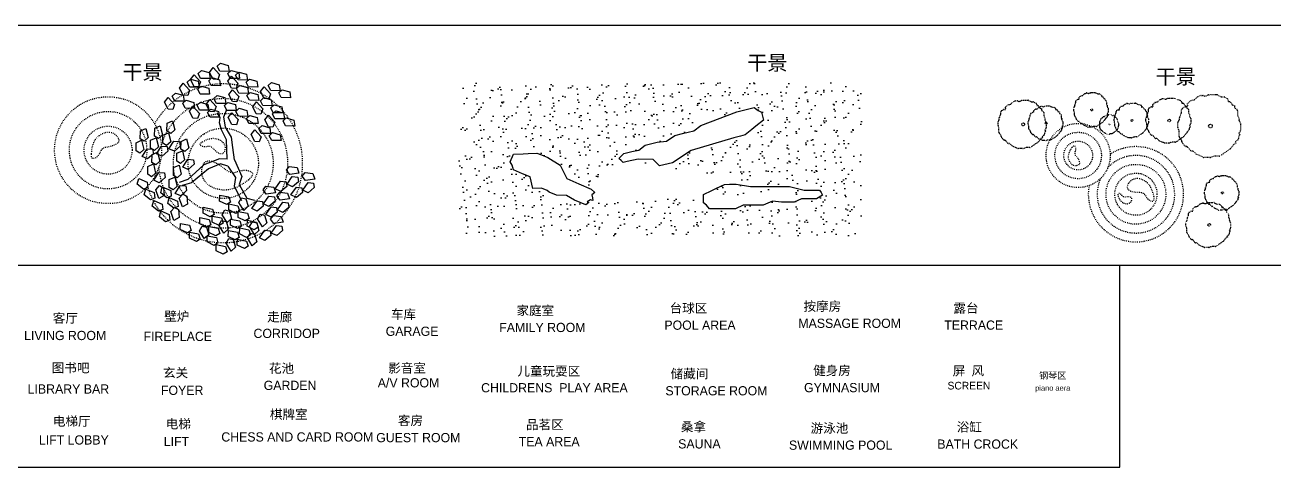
# Model space of a CAD drawing. Extents: x 185064 to 343242, y -369192 to -264966.
# Drawn here: x 244132 to 264477, y -355304 to -348109 of the extents above; entities that cross this region are included whole.
import ezdxf
from ezdxf.enums import TextEntityAlignment as Align

# ---------------------------------------------------------------- set-up
doc = ezdxf.new("R2010")
doc.units = 0
doc.linetypes.add('ACAD_ISO03W100', pattern=[30, 12, -18])
doc.styles.add('CCD-HB', font='hbsmall.shx')
doc.styles.add('DIM', font='txt')
doc.styles.add('NAME-2', font='swisse.ttf')
doc.styles.add('STO', font='')
doc.styles.get('STO').set_extended_font_data('SimSun')

# ---------------------------------------------------------------- blocks, each defined once
blk = doc.blocks.new('A$C68A92999')
at = {"color": 8, "linetype": 'Continuous'}
for p, q in [((-181, 618), (-171, 542)), ((-132, 616), (-181, 618)), ((-107, 557), (-132, 616)), ((-79, 614), (-106, 556)), ((-43, 618), (-79, 614)), ((-26, 577), (-43, 618)), ((-14, 637), (-4, 561)), ((35, 635), (-14, 637)), ((59, 576), (35, 635)), ((340, 634), (296, 613)), ((296, 613), (340, 551)), ((390, 594), (340, 634)), ((-436, 515), (-426, 440)), ((-387, 513), (-436, 515)), ((-363, 454), (-387, 513)), ((-356, 572), (-383, 514)), ((-383, 514), (-351, 477)), ((-319, 577), (-356, 572)), ((-351, 477), (-302, 536)), ((-302, 536), (-319, 577)), ((-291, 595), (-281, 519)), ((-242, 593), (-291, 595)), ((-281, 519), (-239, 504)), ((-246, 595), (-273, 537)), ((-273, 537), (-241, 500)), ((-209, 599), (-246, 595)), ((-217, 534), (-242, 593)), ((-241, 500), (-192, 558)), ((-239, 504), (-217, 534)), ((-192, 558), (-209, 599)), ((-171, 542), (-129, 527)), ((-129, 527), (-107, 557)), ((-91, 511), (-117, 453)), ((-106, 556), (-74, 519)), ((-54, 516), (-91, 511)), ((-74, 519), (-26, 577)), ((-37, 475), (-54, 516)), ((-4, 561), (38, 545)), ((38, 545), (59, 576)), ((152, 509), (108, 487)), ((201, 468), (152, 509)), ((248, 558), (204, 537)), ((204, 537), (248, 475)), ((297, 518), (248, 558)), ((292, 481), (297, 518)), ((344, 521), (300, 499)), ((340, 551), (384, 557)), ((393, 480), (344, 521)), ((384, 557), (390, 594)), ((436, 597), (392, 576)), ((392, 576), (436, 514)), ((486, 556), (436, 597)), ((436, 514), (481, 520)), ((481, 520), (486, 556)), ((-502, 492), (-528, 434)), ((-528, 434), (-496, 397)), ((-465, 497), (-502, 492)), ((-496, 397), (-448, 456)), ((-448, 456), (-465, 497)), ((-426, 440), (-385, 424)), ((-367, 470), (-394, 411)), ((-394, 411), (-362, 374)), ((-385, 424), (-363, 454)), ((-331, 474), (-367, 470)), ((-362, 374), (-314, 433)), ((-314, 433), (-331, 474)), ((-258, 492), (-284, 434)), ((-284, 434), (-252, 397)), ((-221, 497), (-258, 492)), ((-252, 397), (-204, 456)), ((-204, 456), (-221, 497)), ((-154, 412), (-180, 354)), ((-117, 417), (-154, 412)), ((-117, 453), (-85, 416)), ((-100, 376), (-117, 417)), ((-89, 435), (-79, 360)), ((-40, 433), (-89, 435)), ((-85, 416), (-37, 475)), ((-15, 374), (-40, 433)), ((108, 487), (152, 425)), ((152, 425), (196, 431)), ((196, 431), (201, 468)), ((248, 471), (204, 450)), ((204, 450), (248, 388)), ((248, 475), (292, 481)), ((298, 431), (248, 471)), ((293, 394), (298, 431)), ((323, 421), (297, 385)), ((300, 499), (344, 438)), ((398, 411), (323, 421)), ((344, 438), (388, 443)), ((425, 436), (381, 415)), ((381, 415), (426, 353)), ((384, 365), (398, 411)), ((388, 443), (393, 480)), ((415, 497), (390, 461)), ((390, 461), (413, 432)), ((413, 432), (476, 441)), ((491, 487), (415, 497)), ((475, 396), (425, 436)), ((476, 441), (491, 487)), ((-544, 332), (-571, 274)), ((-507, 337), (-544, 332)), ((-513, 390), (-539, 331)), ((-539, 331), (-507, 294)), ((-476, 394), (-513, 390)), ((-507, 294), (-459, 353)), ((-491, 296), (-507, 337)), ((-479, 355), (-469, 280)), ((-430, 353), (-479, 355)), ((-459, 353), (-476, 394)), ((-406, 294), (-430, 353)), ((-285, 344), (-312, 286)), ((-248, 349), (-285, 344)), ((-280, 249), (-231, 307)), ((-231, 307), (-248, 349)), ((-220, 367), (-210, 291)), ((-171, 365), (-220, 367)), ((-165, 310), (-192, 252)), ((-180, 354), (-148, 317)), ((-146, 306), (-171, 365)), ((-168, 276), (-146, 306)), ((-128, 315), (-165, 310)), ((-148, 317), (-100, 376)), ((-111, 273), (-128, 315)), ((-79, 360), (-37, 344)), ((-37, 344), (-15, 374)), ((191, 326), (147, 305)), ((240, 286), (191, 326)), ((227, 372), (201, 335)), ((201, 335), (225, 307)), ((225, 307), (288, 315)), ((303, 362), (227, 372)), ((248, 388), (293, 394)), ((288, 315), (303, 362)), ((297, 385), (321, 356)), ((321, 356), (384, 365)), ((426, 353), (470, 359)), ((470, 359), (475, 396)), ((521, 399), (477, 378)), ((477, 378), (522, 316)), ((571, 359), (521, 399)), ((522, 316), (566, 322)), ((566, 322), (571, 359)), ((644, 393), (622, 321)), ((622, 321), (653, 289)), ((688, 371), (644, 393)), ((653, 289), (686, 307)), ((686, 307), (688, 371)), ((-556, 230), (-582, 172)), ((-571, 274), (-539, 237)), ((-519, 235), (-556, 230)), ((-539, 237), (-491, 296)), ((-502, 194), (-519, 235)), ((-466, 256), (-493, 198)), ((-469, 280), (-427, 264)), ((-429, 261), (-466, 256)), ((-461, 161), (-412, 220)), ((-412, 220), (-429, 261)), ((-427, 264), (-406, 294)), ((-401, 279), (-391, 204)), ((-352, 277), (-401, 279)), ((-391, 204), (-349, 188)), ((-327, 218), (-352, 277)), ((-349, 188), (-327, 218)), ((-297, 241), (-323, 183)), ((-312, 286), (-280, 249)), ((-260, 246), (-297, 241)), ((-291, 146), (-243, 205)), ((-243, 205), (-260, 246)), ((-186, 190), (-247, 209)), ((-210, 291), (-168, 276)), ((-192, 252), (-160, 215)), ((-162, 209), (-176, 251)), ((-126, 186), (-162, 209)), ((-160, 215), (-111, 273)), ((147, 305), (191, 243)), ((191, 243), (235, 249)), ((235, 249), (240, 286)), ((287, 289), (243, 267)), ((243, 267), (287, 206)), ((337, 248), (287, 289)), ((287, 206), (332, 212)), ((332, 212), (337, 248)), ((393, 235), (349, 213)), ((349, 213), (394, 152)), ((443, 194), (393, 235)), ((501, 299), (475, 263)), ((475, 263), (498, 234)), ((498, 234), (562, 243)), ((576, 290), (501, 299)), ((562, 243), (576, 290)), ((580, 227), (571, 191)), ((624, 228), (580, 227)), ((662, 163), (624, 228)), ((673, 294), (650, 222)), ((650, 222), (682, 190)), ((717, 272), (673, 294)), ((682, 190), (714, 208)), ((714, 208), (717, 272)), ((-582, 172), (-550, 135)), ((-550, 135), (-502, 194)), ((-477, 154), (-504, 96)), ((-493, 198), (-461, 161)), ((-441, 159), (-477, 154)), ((-472, 59), (-424, 118)), ((-424, 118), (-441, 159)), ((-321, 139), (-347, 80)), ((-323, 183), (-291, 146)), ((-284, 143), (-321, 139)), ((-315, 43), (-267, 102)), ((-267, 102), (-284, 143)), ((-255, 161), (-245, 86)), ((-206, 159), (-255, 161)), ((-182, 100), (-206, 159)), ((-133, 125), (-186, 190)), ((-101, 34), (-133, 125)), ((-94, 137), (-126, 186)), ((-59, 53), (-94, 137)), ((266, 189), (240, 153)), ((240, 153), (264, 124)), ((264, 124), (327, 133)), ((342, 179), (266, 189)), ((327, 133), (342, 179)), ((392, 84), (456, 122)), ((394, 152), (438, 158)), ((438, 158), (443, 194)), ((489, 198), (445, 176)), ((445, 176), (490, 115)), ((539, 157), (489, 198)), ((490, 115), (534, 120)), ((534, 120), (539, 157)), ((573, 203), (551, 131)), ((551, 131), (582, 99)), ((571, 191), (616, 146)), ((617, 181), (573, 203)), ((602, 104), (580, 32)), ((582, 99), (615, 117)), ((646, 82), (602, 104)), ((615, 117), (617, 181)), ((616, 146), (662, 163)), ((701, 184), (679, 112)), ((679, 112), (710, 80)), ((745, 162), (701, 184)), ((742, 98), (745, 162)), ((-651, 74), (-677, 16)), ((-677, 16), (-645, -21)), ((-614, 79), (-651, 74)), ((-645, -21), (-597, 37)), ((-597, 37), (-614, 79)), ((-585, 97), (-575, 21)), ((-537, 95), (-585, 97)), ((-575, 21), (-534, 6)), ((-516, 44), (-542, -15)), ((-512, 36), (-537, 95)), ((-534, 6), (-512, 36)), ((-479, 48), (-516, 44)), ((-510, -52), (-462, 7)), ((-504, 96), (-472, 59)), ((-462, 7), (-479, 48)), ((-451, 66), (-441, -9)), ((-402, 64), (-451, 66)), ((-377, 5), (-402, 64)), ((-399, -25), (-377, 5)), ((-332, 36), (-358, -22)), ((-347, 80), (-315, 43)), ((-295, 41), (-332, 36)), ((-278, 0), (-295, 41)), ((-245, 86), (-204, 70)), ((-204, 70), (-182, 100)), ((-44, -27), (-101, 34)), ((59, -53), (-59, 53)), ((98, -4), (215, 61)), ((122, -38), (218, 11)), ((215, 61), (392, 84)), ((218, 11), (392, 42)), ((392, 42), (460, 87)), ((469, 98), (443, 62)), ((443, 62), (466, 33)), ((466, 33), (530, 41)), ((544, 88), (469, 98)), ((509, 37), (500, 1)), ((500, 1), (545, -45)), ((553, 38), (509, 37)), ((530, 41), (544, 88)), ((591, -28), (553, 38)), ((580, 32), (611, 0)), ((611, 0), (643, 18)), ((637, 18), (628, -18)), ((681, 19), (637, 18)), ((643, 18), (646, 82)), ((719, -47), (681, 19)), ((730, 85), (707, 13)), ((707, 13), (739, -19)), ((710, 80), (742, 98)), ((773, 63), (730, 85)), ((771, -1), (773, 63)), ((-662, -29), (-689, -87)), ((-689, -87), (-656, -124)), ((-625, -24), (-662, -29)), ((-656, -124), (-608, -65)), ((-608, -65), (-625, -24)), ((-527, -59), (-554, -117)), ((-542, -15), (-510, -52)), ((-490, -54), (-527, -59)), ((-498, -101), (-525, -159)), ((-522, -154), (-473, -95)), ((-461, -96), (-498, -101)), ((-473, -95), (-490, -54)), ((-444, -137), (-461, -96)), ((-441, -9), (-399, -25)), ((-433, -78), (-423, -154)), ((-384, -80), (-433, -78)), ((-359, -139), (-384, -80)), ((-335, -93), (-361, -152)), ((-358, -22), (-326, -59)), ((-298, -89), (-335, -93)), ((-326, -59), (-278, 0)), ((-281, -130), (-298, -89)), ((-270, -71), (-260, -146)), ((-221, -72), (-270, -71)), ((-196, -132), (-221, -72)), ((23, -103), (-44, -27)), ((59, -53), (98, -4)), ((98, -95), (122, -38)), ((98, -95), (129, -202)), ((545, -45), (591, -28)), ((628, -18), (673, -64)), ((673, -64), (719, -47)), ((739, -19), (771, -1)), ((-554, -117), (-522, -154)), ((-509, -203), (-536, -262)), ((-525, -159), (-493, -196)), ((-473, -199), (-509, -203)), ((-493, -196), (-444, -137)), ((-456, -240), (-473, -199)), ((-423, -154), (-381, -169)), ((-381, -169), (-359, -139)), ((-346, -196), (-373, -254)), ((-361, -152), (-329, -189)), ((-309, -191), (-346, -196)), ((-329, -189), (-281, -130)), ((-292, -232), (-309, -191)), ((-260, -146), (-218, -162)), ((-218, -162), (-196, -132)), ((23, -103), (90, -236)), ((129, -202), (190, -240)), ((320, -197), (283, -263)), ((358, -228), (320, -197)), ((483, -159), (446, -225)), ((521, -190), (483, -159)), ((505, -252), (521, -190)), ((565, -193), (528, -259)), ((603, -224), (565, -193)), ((703, -102), (666, -168)), ((666, -168), (690, -206)), ((690, -206), (725, -195)), ((741, -133), (703, -102)), ((725, -195), (741, -133)), ((-536, -262), (-504, -299)), ((-504, -299), (-456, -240)), ((-373, -254), (-341, -291)), ((-341, -291), (-292, -232)), ((90, -236), (151, -262)), ((151, -262), (197, -380)), ((190, -240), (240, -361)), ((283, -263), (307, -301)), ((327, -300), (290, -366)), ((307, -301), (342, -290)), ((365, -331), (327, -300)), ((342, -290), (358, -228)), ((446, -225), (470, -263)), ((490, -262), (453, -328)), ((470, -263), (505, -252)), ((528, -293), (490, -262)), ((512, -355), (528, -293)), ((528, -259), (552, -297)), ((572, -296), (535, -362)), ((552, -297), (587, -286)), ((610, -327), (572, -296)), ((587, -286), (603, -224)), ((605, -251), (589, -284)), ((589, -284), (624, -338)), ((649, -259), (605, -251)), ((672, -331), (649, -259)), ((710, -205), (673, -271)), ((673, -271), (697, -309)), ((697, -309), (732, -298)), ((748, -236), (710, -205)), ((732, -298), (748, -236)), ((197, -380), (169, -441)), ((222, -346), (206, -379)), ((206, -379), (240, -433)), ((266, -354), (222, -346)), ((289, -426), (266, -354)), ((324, -398), (286, -465)), ((290, -366), (314, -404)), ((314, -404), (349, -393)), ((362, -429), (324, -398)), ((349, -393), (365, -331)), ((385, -308), (369, -341)), ((369, -341), (404, -395)), ((412, -391), (375, -457)), ((429, -316), (385, -308)), ((404, -395), (452, -388)), ((450, -422), (412, -391)), ((452, -388), (429, -316)), ((467, -342), (451, -376)), ((451, -376), (485, -429)), ((453, -328), (477, -366)), ((511, -350), (467, -342)), ((477, -366), (512, -355)), ((534, -423), (511, -350)), ((535, -362), (559, -400)), ((559, -400), (594, -389)), ((594, -389), (610, -327)), ((639, -334), (602, -400)), ((602, -400), (626, -438)), ((624, -338), (672, -331)), ((677, -365), (639, -334)), ((662, -427), (677, -365)), ((-223, -478), (-259, -531)), ((-186, -479), (-223, -478)), ((-176, -523), (-186, -479)), ((-86, -502), (-111, -539)), ((-10, -509), (-86, -502)), ((22, -436), (-14, -490)), ((-14, -490), (12, -531)), ((12, -531), (69, -481)), ((59, -437), (22, -436)), ((68, -508), (43, -545)), ((69, -481), (59, -437)), ((143, -515), (68, -508)), ((159, -460), (134, -497)), ((134, -497), (159, -525)), ((235, -467), (159, -460)), ((222, -514), (235, -467)), ((240, -433), (289, -426)), ((286, -465), (310, -502)), ((330, -501), (293, -568)), ((310, -502), (346, -491)), ((369, -532), (330, -501)), ((346, -491), (362, -429)), ((375, -457), (399, -495)), ((419, -494), (382, -560)), ((399, -495), (435, -484)), ((457, -524), (419, -494)), ((435, -484), (450, -422)), ((494, -437), (457, -503)), ((457, -503), (481, -540)), ((485, -429), (534, -423)), ((532, -467), (494, -437)), ((516, -529), (532, -467)), ((541, -483), (525, -516)), ((585, -491), (541, -483)), ((608, -563), (585, -491)), ((646, -437), (609, -503)), ((609, -503), (633, -541)), ((626, -438), (662, -427)), ((684, -468), (646, -437)), ((669, -529), (684, -468)), ((-269, -607), (-305, -661)), ((-232, -609), (-269, -607)), ((-259, -531), (-233, -573)), ((-233, -573), (-176, -523)), ((-222, -652), (-232, -609)), ((-177, -549), (-202, -587)), ((-202, -587), (-177, -615)), ((-102, -557), (-177, -549)), ((-177, -615), (-114, -604)), ((-114, -604), (-102, -557)), ((-111, -539), (-86, -567)), ((-86, -567), (-23, -556)), ((-14, -554), (-49, -607)), ((-49, -607), (-23, -649)), ((-23, -556), (-10, -509)), ((-23, -649), (33, -599)), ((23, -555), (-14, -554)), ((33, -599), (23, -555)), ((43, -545), (67, -573)), ((67, -573), (131, -562)), ((123, -578), (99, -615)), ((199, -585), (123, -578)), ((131, -562), (143, -515)), ((159, -525), (222, -514)), ((186, -632), (199, -585)), ((226, -547), (209, -581)), ((209, -581), (244, -635)), ((269, -556), (226, -547)), ((292, -628), (269, -556)), ((293, -568), (317, -605)), ((314, -540), (298, -573)), ((298, -573), (333, -627)), ((358, -548), (314, -540)), ((317, -605), (353, -594)), ((353, -594), (369, -532)), ((381, -620), (358, -548)), ((396, -585), (380, -619)), ((382, -560), (406, -598)), ((440, -594), (396, -585)), ((406, -598), (442, -586)), ((463, -666), (440, -594)), ((442, -586), (457, -524)), ((501, -539), (464, -606)), ((464, -606), (488, -643)), ((481, -540), (516, -529)), ((539, -570), (501, -539)), ((523, -632), (539, -570)), ((525, -516), (560, -570)), ((560, -570), (608, -563)), ((633, -541), (669, -529)), ((-305, -661), (-279, -702)), ((-279, -702), (-222, -652)), ((-223, -679), (-248, -716)), ((-148, -686), (-223, -679)), ((-160, -733), (-148, -686)), ((-132, -631), (-157, -668)), ((-157, -668), (-132, -696)), ((-56, -638), (-132, -631)), ((-132, -696), (-69, -685)), ((-69, -685), (-56, -638)), ((32, -625), (7, -663)), ((7, -663), (32, -691)), ((108, -633), (32, -625)), ((32, -691), (95, -680)), ((95, -680), (108, -633)), ((99, -615), (123, -643)), ((123, -643), (186, -632)), ((163, -638), (128, -691)), ((128, -691), (154, -733)), ((154, -733), (211, -682)), ((201, -639), (163, -638)), ((210, -709), (185, -746)), ((211, -682), (201, -639)), ((285, -716), (210, -709)), ((244, -635), (292, -628)), ((301, -661), (276, -698)), ((276, -698), (301, -726)), ((376, -668), (301, -661)), ((333, -627), (381, -620)), ((364, -716), (376, -668)), ((380, -619), (414, -673)), ((414, -673), (463, -666)), ((488, -643), (523, -632)), ((-248, -716), (-224, -744)), ((-224, -744), (-160, -733)), ((185, -746), (209, -774)), ((209, -774), (272, -764)), ((272, -764), (285, -716)), ((301, -726), (364, -716))]:
    blk.add_line(p, q, dxfattribs=at)
at = {"color": 8, "linetype": 'Continuous', "style": 'DIM', "oblique": -180, "text_generation_flag": 4, "width": 1, "flags": 1}
for tag in ['XVALUE', 'YVALUE']:
    blk.add_attdef(tag, (59, -53), '', height=0.0081, rotation=180, dxfattribs=at)
blk = doc.blocks.new('WAERAW')
at = {"color": 8, "linetype": 'ACAD_ISO03W100'}
for p, q in [((350811, -167673), (350891, -167604)), ((350924, -167592), (350944, -167592)), ((350950, -167590), (350972, -167582)), ((350991, -167570), (351032, -167529)), ((351067, -167514), (351133, -167514)), ((351133, -167514), (351218, -167514)), ((351239, -167510), (351294, -167485)), ((351315, -167480), (351460, -167480)), ((351497, -167497), (351508, -167509)), ((351546, -167526), (351590, -167526)), ((351611, -167530), (351712, -167576)), ((351733, -167581), (351804, -167581)), ((351846, -167603), (351885, -167662)), ((350494, -168185), (350575, -167999)), ((350587, -167982), (350654, -167919)), ((350670, -167883), (350670, -167863)), ((350687, -167826), (350770, -167754)), ((350770, -167754), (350777, -167748)), ((351893, -167689), (351894, -167737)), ((351927, -167751), (351946, -167735)), ((351974, -167737), (352054, -167826)), ((352058, -167834), (352086, -167931)), ((352091, -167939), (352161, -168016)), ((350490, -168286), (350490, -168205)), ((350490, -168365), (350490, -168286)), ((352169, -168029), (352202, -168102)), ((352203, -168175), (352187, -168221)), ((352190, -168260), (352213, -168304)), ((352206, -168122), (352206, -168159)), ((352218, -168322), (352226, -168391)), ((350527, -168502), (350492, -168379)), ((350529, -168624), (350529, -168516)), ((350592, -168730), (350538, -168653)), ((352167, -168690), (352167, -168742)), ((352220, -168575), (352172, -168667)), ((352226, -168391), (352226, -168480)), ((352226, -168480), (352226, -168552)), ((350656, -168822), (350592, -168730)), ((350732, -168929), (350656, -168822)), ((350840, -169015), (350732, -168929)), ((350893, -169085), (350850, -169025)), ((351934, -169043), (351885, -169043)), ((351934, -169011), (351934, -169043)), ((352006, -168943), (351960, -168967)), ((352072, -168867), (352032, -168867)), ((352032, -168867), (352032, -168899)), ((352160, -168767), (352115, -168843)), ((350923, -169063), (350893, -169085)), ((350972, -169131), (350923, -169063)), ((351056, -169152), (351013, -169152)), ((351127, -169196), (351088, -169164)), ((351151, -169157), (351127, -169196)), ((351219, -169200), (351151, -169157)), ((351438, -169208), (351246, -169208)), ((351492, -169176), (351473, -169194)), ((351628, -169136), (351603, -169159)), ((351782, -169123), (351662, -169123)), ((351842, -169068), (351825, -169097))]:
    blk.add_line(p, q, dxfattribs=at)
blk.add_circle((351359, -168379), 51, dxfattribs=at)
for centre, radius, start, end in [((350844, -167711), 50, 130.824, 179.9088), ((350924, -167642), 50, 84.1708, 130.824), ((350934, -167542), 50, 264.1708, 289.4279), ((350955, -167535), 50, 289.4279, 314.9806), ((351067, -167564), 50, 90, 134.9806), ((351218, -167464), 50, 270, 294.4298), ((351315, -167530), 50, 90, 114.4298), ((351460, -167530), 50, 42.0045, 90), ((351546, -167476), 50, 222.0045, 270), ((351590, -167576), 50, 65.6521, 90), ((351733, -167531), 50, 245.6521, 270), ((351804, -167631), 50, 33.3848, 90), ((351843, -167689), 50, 1.053, 33.3848), ((350621, -168019), 50, 133.1371, 156.398), ((350620, -167883), 50, 313.1371, 0), ((350720, -167863), 50, 130.7959, 180), ((350744, -167710), 50, 310.7959, 359.9088), ((351914, -167736), 20, 181.053, 311.6915), ((351959, -167750), 20, 41.6915, 131.6915), ((352039, -167840), 20, 16.2743, 41.6915), ((352105, -167926), 20, 196.2743, 222.4314), ((352124, -168049), 50, 23.9766, 42.4314), ((350540, -168205), 50, 156.398, 180), ((350540, -168365), 50, 180, 195.9409), ((352235, -168237), 50, 160.8962, 207.4895), ((352156, -168122), 50, 0, 23.9766), ((352156, -168159), 50, 340.8962, 0), ((352169, -168327), 50, 6.3526, 27.4895), ((350479, -168516), 50, 0, 15.9409), ((350579, -168624), 50, 180, 215.0927), ((352217, -168690), 50, 152.5106, 180), ((352176, -168552), 50, 332.5106, 0), ((350809, -169054), 50, 35.6938, 51.654), ((351885, -169093), 50, 90, 150.2385), ((351984, -169011), 50, 118.1258, 180), ((351982, -168899), 50, 298.1258, 0), ((352072, -168817), 50, 270, 329.3638), ((352117, -168742), 50, 329.3638, 0), ((351013, -169102), 50, 215.6938, 270), ((351056, -169202), 50, 50.3552, 90), ((351246, -169158), 50, 237.485, 270), ((351438, -169158), 50, 270, 313.1911), ((351526, -169213), 50, 64.4284, 133.1911), ((351569, -169123), 50, 244.4284, 313.1911), ((351662, -169173), 50, 90, 133.1911), ((351782, -169073), 50, 270, 330.2385)]:
    blk.add_arc(centre, radius, start, end, dxfattribs=at)

msp = doc.modelspace()

# ---------------------------------------------------------------- hatches: boundary and pattern name
h = msp.add_hatch()
h.set_pattern_fill('AR-SAND', color=8, scale=160, angle=-90)
h.set_pattern_definition([(307.5, (468439.73, -370459.26), (308.2918, 10.07894), [0, -243.2, 0, -272, 0, -260]), (277.5, (468439.73, -370459.26), (451.5434, -283.1643), [0, -131.2, 0, -219.2, 0, -84]), (237.5, (468439.73, -370262.46), (0.90545, -498.2627), [0, -80, 0, -288, 0, -376]), (227.5, (468439.73, -370262.46), (140.4281, -480.98026), [0, -40, 0, -188.8, 0, -216])])
h.paths.add_polyline_path([(251187, -349046), (251187, -351546), (257747, -351546), (257747, -349046)])
edge = h.paths.add_edge_path(flags=16)
edge.add_line((257111, -350878), (257015, -350938))
edge.add_line((257015, -350938), (256882, -350938))
edge.add_line((256882, -350938), (256768, -350938))
edge.add_line((256768, -350938), (256648, -350994))
edge.add_line((256648, -350994), (256447, -350994))
edge.add_line((256447, -350994), (256296, -350979))
edge.add_line((256296, -350979), (256145, -351040))
edge.add_line((256145, -351040), (256016, -351040))
edge.add_line((256016, -351040), (255922, -351040))
edge.add_line((255922, -351040), (255823, -351040))
edge.add_line((255823, -351040), (255695, -351100))
edge.add_line((255695, -351100), (255566, -351100))
edge.add_line((255566, -351100), (255430, -351104))
edge.add_line((255430, -351104), (255271, -351104))
edge.add_line((255271, -351104), (255222, -351043))
edge.add_line((255222, -351043), (255173, -351006))
edge.add_line((255173, -351006), (255173, -350870))
edge.add_line((255173, -350870), (255313, -350802))
edge.add_line((255313, -350802), (255389, -350765))
edge.add_line((255389, -350765), (255515, -350703))
edge.add_line((255515, -350703), (255596, -350699))
edge.add_line((255596, -350699), (255706, -350699))
edge.add_line((255706, -350699), (255940, -350737))
edge.add_line((255940, -350737), (256141, -350737))
edge.add_line((256141, -350737), (256356, -350737))
edge.add_line((256356, -350737), (256572, -350737))
edge.add_line((256572, -350737), (256814, -350798))
edge.add_line((256814, -350798), (256992, -350798))
edge.add_line((256992, -350798), (257064, -350798))
edge.add_line((257064, -350798), (257088, -350837))
edge.add_line((257088, -350837), (257113, -350877))
edge.add_line((253801, -350279), (253881, -350199))
edge.add_line((253881, -350199), (254011, -350169))
edge.add_line((254011, -350169), (254122, -350144))
edge.add_line((254122, -350144), (254227, -350063))
edge.add_line((254227, -350063), (254423, -350018))
edge.add_line((254423, -350018), (254573, -349998))
edge.add_line((254573, -349998), (254707, -349905))
edge.add_line((254707, -349905), (254832, -349877))
edge.add_line((254832, -349877), (254924, -349855))
edge.add_line((254924, -349855), (255020, -349833))
edge.add_line((255020, -349833), (255132, -349746))
edge.add_line((255132, -349746), (255715, -349523))
edge.add_line((255715, -349523), (255847, -349489))
edge.add_line((255847, -349489), (256002, -349453))
edge.add_line((256002, -349453), (256064, -349502))
edge.add_line((256064, -349502), (256120, -349527))
edge.add_line((256120, -349527), (256150, -349660))
edge.add_line((256150, -349660), (256029, -349757))
edge.add_line((256029, -349757), (255963, -349811))
edge.add_line((255963, -349811), (255853, -349899))
edge.add_line((255853, -349899), (255775, -349921))
edge.add_line((255775, -349921), (255669, -349945))
edge.add_line((255669, -349945), (254974, -350154))
edge.add_line((254974, -350154), (254669, -350354))
edge.add_line((254669, -350354), (254459, -350402))
edge.add_line((254459, -350402), (254358, -350296))
edge.add_line((254358, -350296), (254109, -350291))
edge.add_line((254109, -350291), (253935, -350331))
edge.add_line((253935, -350331), (253865, -350347))
edge.add_line((253865, -350347), (253833, -350314))
edge.add_line((253833, -350314), (253799, -350281))
edge.add_line((253371, -350968), (253335, -350954))
edge.add_line((253335, -350954), (253280, -350985))
edge.add_line((253280, -350985), (253308, -350997))
edge.add_line((253308, -350997), (253261, -351037))
edge.add_line((253261, -351037), (253076, -350958))
edge.add_line((253076, -350958), (252943, -350885))
edge.add_line((252943, -350885), (252780, -350881))
edge.add_line((252780, -350881), (252662, -350831))
edge.add_line((252662, -350831), (252629, -350802))
edge.add_line((252629, -350802), (252539, -350763))
edge.add_line((252539, -350763), (252397, -350768))
edge.add_line((252397, -350768), (252356, -350580))
edge.add_line((252356, -350580), (252228, -350530))
edge.add_line((252228, -350530), (252083, -350468))
edge.add_line((252083, -350468), (252061, -350392))
edge.add_line((252061, -350392), (252031, -350338))
edge.add_line((252031, -350338), (252084, -350213))
edge.add_line((252084, -350213), (252240, -350206))
edge.add_line((252240, -350206), (252324, -350202))
edge.add_line((252324, -350202), (252465, -350195))
edge.add_line((252465, -350195), (252541, -350223))
edge.add_line((252541, -350223), (252641, -350266))
edge.add_line((252641, -350266), (252842, -350393))
edge.add_line((252842, -350393), (252949, -350610))
edge.add_line((252949, -350610), (253148, -350694))
edge.add_line((253148, -350694), (253346, -350779))
edge.add_line((253346, -350779), (253406, -350838))
edge.add_line((253406, -350838), (253359, -350876))
edge.add_line((253359, -350876), (253366, -350921))
edge.add_line((253366, -350921), (253374, -350968))

# ---------------------------------------------------------------- linework, layer by layer
at = {"color": 8}
for p, q in [((185064, -348109), (285395, -348109)), ((185064, -352019), (285395, -352019)), ((261953, -355304), (261953, -352019)), ((185064, -355304), (261953, -355304))]:
    msp.add_line(p, q, dxfattribs=at)
for points in [[(253801, -350279), (253881, -350199), (254011, -350169), (254122, -350144), (254227, -350063), (254423, -350018), (254573, -349998), (254707, -349905), (254832, -349877), (254924, -349855), (255020, -349833), (255132, -349746), (255715, -349523), (255847, -349489), (256002, -349453), (256064, -349502), (256120, -349527), (256150, -349660), (256029, -349757), (255963, -349811), (255853, -349899), (255775, -349921), (255669, -349945), (254974, -350154), (254669, -350354), (254459, -350402), (254358, -350296), (254109, -350291), (253935, -350331), (253865, -350347), (253833, -350314), (253799, -350281)], [(253371, -350968), (253335, -350954), (253280, -350985), (253308, -350997), (253261, -351037), (253076, -350958), (252943, -350885), (252780, -350881), (252662, -350831), (252629, -350802), (252539, -350763), (252397, -350768), (252356, -350580), (252228, -350530), (252083, -350468), (252061, -350392), (252031, -350338), (252084, -350213), (252240, -350206), (252324, -350202), (252465, -350195), (252541, -350223), (252641, -350266), (252842, -350393), (252949, -350610), (253148, -350694), (253346, -350779), (253406, -350838), (253359, -350876), (253359, -350876), (253366, -350921), (253374, -350968)], [(257111, -350878), (257015, -350938), (256882, -350938), (256768, -350938), (256648, -350994), (256447, -350994), (256296, -350979), (256145, -351040), (256016, -351040), (255922, -351040), (255823, -351040), (255695, -351100), (255566, -351100), (255430, -351104), (255271, -351104), (255222, -351043), (255173, -351006), (255173, -350870), (255313, -350802), (255389, -350765), (255515, -350703), (255596, -350699), (255706, -350699), (255940, -350737), (256141, -350737), (256356, -350737), (256572, -350737), (256814, -350798), (256992, -350798), (257064, -350798), (257088, -350837), (257113, -350877)]]:
    msp.add_lwpolyline(points, dxfattribs=at)
at = {"color": 8, "linetype": 'ACAD_ISO03W100'}
for centre, radius in [((245484, -350147), 870), ((245484, -350147), 630), ((247359, -350360), 812), ((261273, -350233), 522), ((245484, -350147), 390), ((247359, -350360), 572), ((261273, -350233), 378), ((261273, -350233), 234), ((262213, -350864), 487), ((262213, -350864), 343)]:
    msp.add_circle(centre, radius, dxfattribs=at)
for centre, radius, start, end in [((247359, -350360), 1292, 196.9319, 150.1182), ((247359, -350360), 1052, 183.3188, 163.7313), ((262213, -350864), 775, 169.5278, 122.7141), ((262213, -350864), 631, 155.9147, 136.3272)]:
    msp.add_arc(centre, radius, start, end, dxfattribs=at)
for points in [[(245212, -350205), (245284, -349966), (245567, -349869), (245657, -349998), (245544, -350080), (245388, -350127), (245299, -350260), (245234, -350282), (245212, -350205), (245212, -350202)], [(247020, -350009), (247204, -349953), (247387, -350092), (247343, -350205), (247242, -350168), (247145, -350088), (247023, -350088), (246981, -350055), (247020, -350009), (247023, -350007)], [(261172, -350101), (261112, -350238), (261204, -350392), (261295, -350368), (261275, -350287), (261222, -350205), (261233, -350109), (261212, -350074), (261172, -350101), (261170, -350102)], [(247769, -350631), (247421, -350794), (247020, -350569), (247075, -350334), (247286, -350379), (247499, -350510), (247743, -350475), (247835, -350528), (247769, -350631), (247765, -350635)], [(262507, -350899), (262410, -350690), (262139, -350637), (262073, -350766), (262187, -350827), (262336, -350850), (262433, -350961), (262496, -350972), (262507, -350899), (262506, -350896)], [(261922, -350893), (261985, -350990), (262122, -350997), (262146, -350929), (262085, -350907), (262010, -350906), (261954, -350858), (261922, -350856), (261922, -350893), (261923, -350895)]]:
    msp.add_spline(points, degree=3, dxfattribs=at)

# ---------------------------------------------------------------- block references
at = {"color": 8, "xscale": -2, "yscale": 2, "zscale": 2, "rotation": 49.64600968429967}
msp.add_blockref('A$C68A92999', (247416, -350134), dxfattribs=at)
at = {"color": 7, "rotation": 90}
for p, xscale, yscale, zscale in [((206938, -463330), 0.3239999999999999, 0.3239999999999999, 0.3239999999999999), ((191834, -497657), 0.4212, 0.4212, 0.4212), ((164137, -556943), 0.5896799999999999, 0.5896799999999999, 0.5896799999999999), ((184000, -509103), 0.4535999999999999, 0.4535999999999999, 0.4535999999999999), ((206198, -463548), 0.3239999999999999, 0.3239999999999999, 0.3239999999999999), ((207593, -463503), 0.3239999999999999, 0.3239999999999999, 0.3239999999999999), ((231230, -413479), 0.18144, 0.18144, 0.18144), ((209065, -464681), 0.3239999999999999, 0.3239999999999999, 0.3239999999999999), ((192484, -499356), 0.4212, 0.4212, 0.4212)]:
    msp.add_blockref('WAERAW', p, dxfattribs=dict(at, xscale=xscale, yscale=yscale, zscale=zscale))

# ---------------------------------------------------------------- texts
at = {"color": 7}
for s, height, style, p in [('屏 风', 150, 'STO', (259486, -353813)), ('钢琴区', 105, 'STO', (260859, -353868)), ('SCREEN', 125, 'CCD-HB', (259495, -354042)), ('piano aera', 87.5, 'CCD-HB', (260859, -354062))]:
    msp.add_text(s, height=height, dxfattribs=dict(at, style=style)).set_placement(p, align=Align.CENTER)
at = {"color": 7, "char_height": 240, "attachment_point": 1, "style": 'NAME-2'}
for insert in [(255886, -348605), (245718, -348755), (262534, -348829)]:
    msp.add_mtext_dynamic_manual_height_columns('{\\fMicrosoft YaHei|b0|i0|c134|p34;干景}', width=628.05, gutter_width=12.5, heights=[0], dxfattribs=dict(at, insert=insert))
at = {"color": 7, "char_height": 150, "width": 2401.66, "attachment_point": 1, "style": 'CCD-HB'}
for s, insert in [('{\\fMicrosoft YaHei|b0|i0|c134|p34;壁炉}', (246398, -352775)), ('{\\fMicrosoft YaHei|b0|i0|c134|p34;走廊}', (248073, -352786)), ('{\\fMicrosoft YaHei|b0|i0|c134|p34;车库}', (250087, -352742)), ('{\\fMicrosoft YaHei|b0|i0|c134|p34;家庭室}', (252131, -352681)), ('{\\fMicrosoft YaHei|b0|i0|c134|p34;台球区}', (254623, -352643)), ('{\\fMicrosoft YaHei|b0|i0|c134|p34;按摩房}', (256803, -352612)), ('{\\fMicrosoft YaHei|b0|i0|c134|p34;露台}', (259242, -352641)), ('{\\fMicrosoft YaHei|b0|i0|c134|p34;客厅}', (244585, -352805)), ('{\\f经典繁仿黑|b0|i0|c134|p49;FAMILY ROOM}', (251850, -352957)), ('{\\f经典繁仿黑|b0|i0|c134|p49;POOL AREA}', (254538, -352920)), ('{\\f经典繁仿黑|b0|i0|c134|p49;MASSAGE ROOM}', (256718, -352889)), ('{\\f经典繁仿黑|b0|i0|c134|p49;TERRACE}', (259094, -352919)), ('{\\f经典繁仿黑|b0|i0|c134|p49;LIVING ROOM}', (244117, -353088)), ('{\\f经典繁仿黑|b0|i0|c134|p49;FIREPLACE}', (246061, -353103)), ('{\\f经典繁仿黑|b0|i0|c134|p49;CORRIDOP}', (247851, -353054)), ('{\\f经典繁仿黑|b0|i0|c134|p49;GARAGE}', (250002, -353019)), ('{\\fMicrosoft YaHei|b0|i0|c134|p34;图书吧}', (244567, -353614)), ('{\\fMicrosoft YaHei|b0|i0|c134|p34;玄关}', (246378, -353694)), ('{\\fMicrosoft YaHei|b0|i0|c134|p34;花池}', (248102, -353622)), ('{\\fMicrosoft YaHei|b0|i0|c134|p34;影音室}', (250043, -353618)), ('{\\fMicrosoft YaHei|b0|i0|c134|p34;儿童玩耍区}', (252146, -353668)), ('{\\fMicrosoft YaHei|b0|i0|c134|p34;储藏间}', (254640, -353711)), ('{\\fMicrosoft YaHei|b0|i0|c134|p34;健身房}', (256959, -353658)), ('{\\f经典繁仿黑|b0|i0|c134|p49;LIBRARY BAR}', (244175, -353959)), ('{\\f经典繁仿黑|b0|i0|c134|p49;FOYER}', (246345, -353980)), ('{\\f经典繁仿黑|b0|i0|c134|p49;GARDEN}', (248017, -353900)), ('{\\f经典繁仿黑|b0|i0|c134|p49;A/V ROOM}', (249873, -353858)), ('{\\f经典繁仿黑|b0|i0|c134|p49;CHILDRENS  PLAY AREA}', (251556, -353939)), ('{\\f经典繁仿黑|b0|i0|c134|p49;STORAGE ROOM}', (254555, -353988)), ('{\\f经典繁仿黑|b0|i0|c134|p49;GYMNASIUM}', (256811, -353936)), ('{\\fMicrosoft YaHei|b0|i0|c134|p34;棋牌室}', (248118, -354371)), ('{\\fMicrosoft YaHei|b0|i0|c134|p34;电梯厅}', (244586, -354483)), ('{\\fMicrosoft YaHei|b0|i0|c134|p34;电梯}', (246423, -354527)), ('{\\fMicrosoft YaHei|b0|i0|c134|p34;客房}', (250201, -354472)), ('{\\fMicrosoft YaHei|b0|i0|c134|p34;品茗区}', (252285, -354538)), ('{\\fMicrosoft YaHei|b0|i0|c134|p34;  桑拿}', (254706, -354574)), ('{\\fMicrosoft YaHei|b0|i0|c134|p34;游泳池}', (256918, -354596)), ('{\\fMicrosoft YaHei|b0|i0|c134|p34;浴缸}', (259297, -354578)), ('{\\f经典繁仿黑|b0|i0|c134|p49;LIFT LOBBY}', (244358, -354788)), ('{\\f经典繁仿黑|b0|i0|c134|p49;CHESS AND CARD ROOM}', (247327, -354739)), ('{\\f经典繁仿黑|b0|i0|c134|p49;GUEST ROOM}', (249848, -354750)), ('{\\f经典繁仿黑|b0|i0|c134|p49;LIFT}', (246390, -354814)), ('{\\f经典繁仿黑|b0|i0|c134|p49;TEA AREA}', (252167, -354816)), ('{\\f经典繁仿黑|b0|i0|c134|p49;SAUNA}', (254763, -354852)), ('{\\f经典繁仿黑|b0|i0|c134|p49;SWIMMING POOL}', (256566, -354873)), ('{\\f经典繁仿黑|b0|i0|c134|p49;BATH CROCK}', (258980, -354856))]:
    msp.add_mtext(s, dxfattribs=dict(at, insert=insert))

doc.saveas('drawing.dxf')
